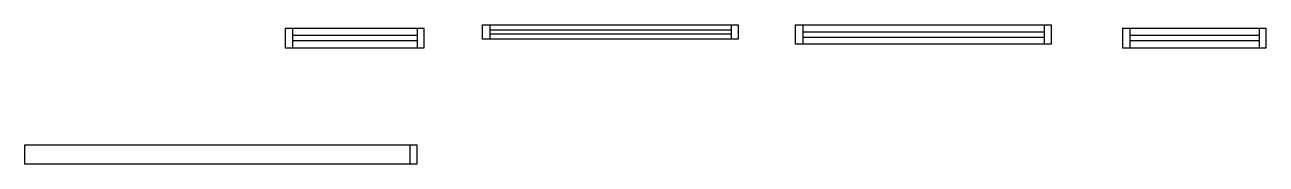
# Model space of a CAD drawing. Header units: metres. Extents: x 1673 to 2892, y 15950 to 16087.
import ezdxf

# ---------------------------------------------------------------- set-up
doc = ezdxf.new("R2010")
doc.units = ezdxf.units.M
for name, color, linetype in [('Painéis', 7, 'Continuous'), ('SARR_2.2x7', 7, 'Continuous'), ('SARR_EDITAR', 7, 'Continuous')]:
    doc.layers.add(name, color=color, linetype=linetype)

msp = doc.modelspace()

# ---------------------------------------------------------------- linework, layer by layer
at = {"layer": 'Painéis', "color": 7, "lineweight": 25}
for points in [[(1928.5, 16083.2), (1928.5, 16064.2), (2065, 16064.2), (2065, 16083.2), (1928.5, 16083.2)], [(2244.2, 16072.6), (2122.2, 16072.6), (2122.2, 16086.6), (2244.2, 16086.6)], [(2244.2, 16086.6), (2373.2, 16086.6), (2373.2, 16072.6), (2244.2, 16072.6)], [(2551.6, 16067.6), (2429.6, 16067.6), (2429.6, 16086.6), (2551.6, 16086.6)], [(2551.6, 16086.6), (2680.6, 16086.6), (2680.6, 16067.6), (2551.6, 16067.6)], [(2750.8, 16083.2), (2750.8, 16064.2), (2891.8, 16064.2), (2891.8, 16083.2), (2750.8, 16083.2)], [(1916.7, 15950.1), (1672.7, 15950.1), (1672.7, 15969.1), (1916.7, 15969.1)], [(1916.7, 15969.1), (2057.7, 15969.1), (2057.7, 15950.1), (1916.7, 15950.1)]]:
    msp.add_lwpolyline(points, dxfattribs=at)
at = {"layer": 'SARR_2.2x7', "color": 7, "lineweight": 25}
for p, q in [((1935.5, 16083.2), (1935.5, 16064.2)), ((2058, 16083.2), (2058, 16064.2)), ((2129.2, 16086.6), (2129.2, 16072.6)), ((2366.2, 16086.6), (2366.2, 16072.6)), ((2436.6, 16086.6), (2436.6, 16067.6)), ((2673.6, 16086.6), (2673.6, 16067.6)), ((2757.8, 16083.2), (2757.8, 16064.2)), ((2884.8, 16083.2), (2884.8, 16064.2)), ((2058, 16076.2), (1935.5, 16076.2)), ((1935.5, 16071.2), (2058, 16071.2)), ((2551.6, 16079.6), (2436.6, 16079.6)), ((2436.6, 16074.6), (2551.6, 16074.6)), ((2673.6, 16079.6), (2551.6, 16079.6)), ((2551.6, 16074.6), (2673.6, 16074.6)), ((2884.8, 16076.2), (2757.8, 16076.2)), ((2757.8, 16071.2), (2884.8, 16071.2)), ((2050.7, 15969.1), (2050.7, 15950.1))]:
    msp.add_line(p, q, dxfattribs=at)
at = {"layer": 'SARR_EDITAR', "color": 7, "lineweight": 25}
for p, q in [((2129.2, 16081.6), (2366.2, 16081.6)), ((2366.2, 16077.6), (2129.2, 16077.6))]:
    msp.add_line(p, q, dxfattribs=at)

doc.saveas('drawing.dxf')
